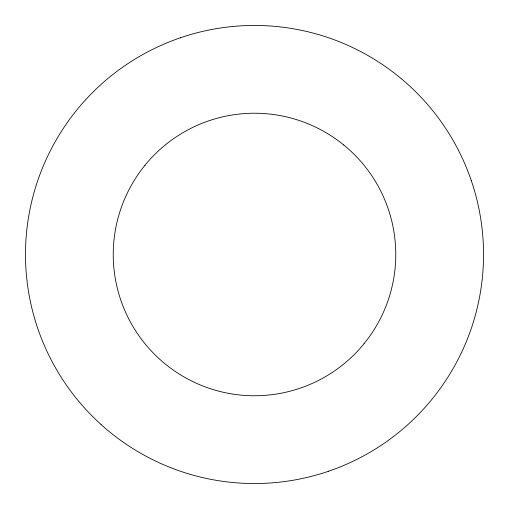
<?xml version="1.0" encoding="UTF-8"?>
<svg xmlns="http://www.w3.org/2000/svg" width="509" height="509" viewBox="0 0 509 509"><rect width="100%" height="100%" fill="white"/><g stroke="black" fill="none" stroke-linecap="round" stroke-linejoin="round"><path stroke-width="0.76" d="M364.069 343.702A141.197 141.197 0 0 1 267.791 395.111A140.459 140.459 0 0 1 247.845 395.614A141.757 141.757 0 0 1 215.091 390.161A140.191 140.191 0 0 1 195.863 383.029A141.998 141.998 0 0 1 165.31 364.05A141.178 141.178 0 0 1 126.009 195.876A142.024 142.024 0 0 1 144.95 165.31M364.05 343.69A141.986 141.986 0 0 0 383.022 313.137A140.198 140.198 0 0 0 390.161 293.909A141.757 141.757 0 0 0 395.614 261.155A140.459 140.459 0 0 0 395.143 241.209A141.197 141.197 0 0 0 343.702 144.931M343.69 144.95A141.986 141.986 0 0 0 313.137 125.977A140.198 140.198 0 0 0 293.909 118.839A141.757 141.757 0 0 0 261.155 113.386A140.459 140.459 0 0 0 241.209 113.857A141.209 141.209 0 0 0 144.931 165.298M101.049 424.474A228.91 228.91 0 0 1 46.166 159.451A230.272 230.272 0 0 1 84.481 101.011A228.726 228.726 0 0 1 180.32 37.819M101.011 424.519A230.227 230.227 0 0 0 159.432 462.885A227.294 227.294 0 0 0 190.601 474.452A229.833 229.833 0 0 0 243.709 483.289A227.727 227.727 0 0 0 276.05 482.526A229.979 229.979 0 0 0 328.687 471.2M328.68 471.181A228.713 228.713 0 0 0 424.506 407.976A230.208 230.208 0 0 0 462.885 349.568A227.3 227.3 0 0 0 474.452 318.399A229.833 229.833 0 0 0 483.289 265.284A227.727 227.727 0 0 0 482.526 232.95A229.979 229.979 0 0 0 471.2 180.313M471.181 180.32A228.713 228.713 0 0 0 407.976 84.494A230.208 230.208 0 0 0 349.568 46.115A227.3 227.3 0 0 0 318.399 34.548A229.833 229.833 0 0 0 265.284 25.711A227.727 227.727 0 0 0 232.95 26.474A229.985 229.985 0 0 0 180.313 37.8"/></g></svg>
